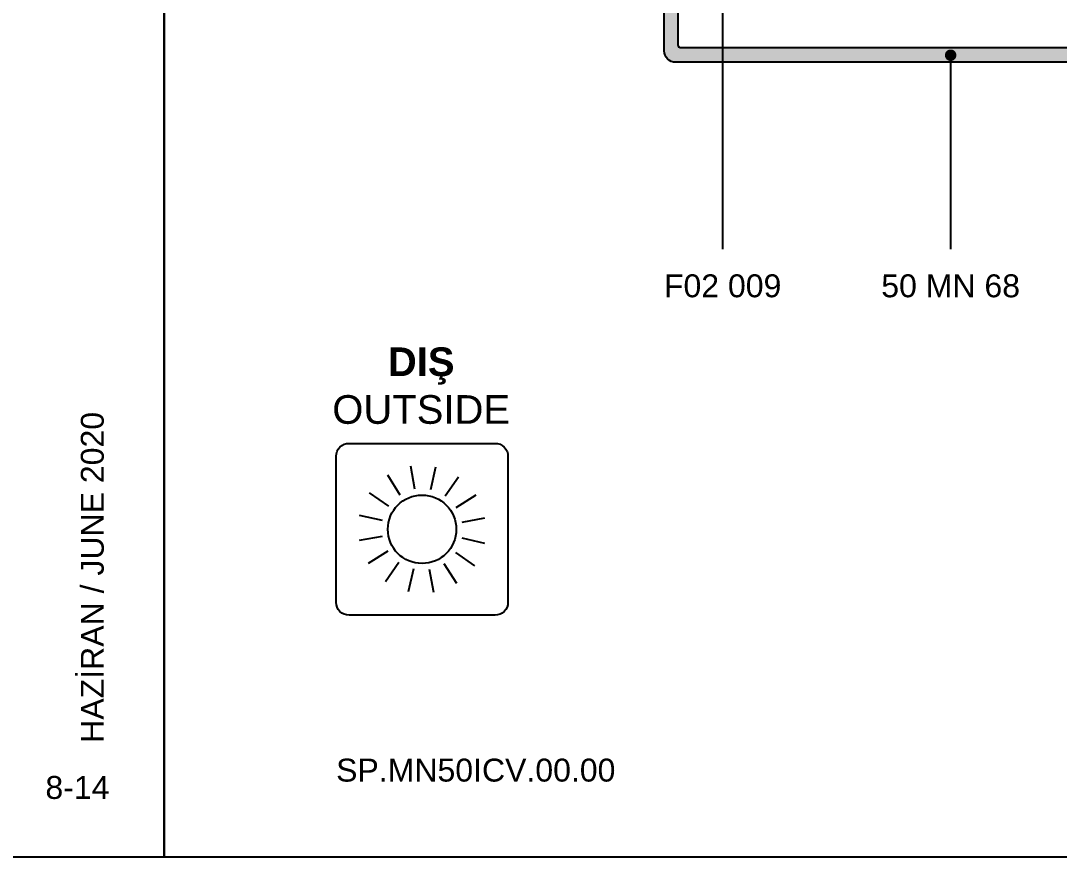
# Model space of a CAD drawing. Header units: millimetres. Extents: x 12 to 3612, y 18 to 315.
# Drawn here: x 3389.9 to 3480.6, y 17.9 to 90.9 of the extents above; entities that cross this region are included whole.
import ezdxf

# ---------------------------------------------------------------- set-up
doc = ezdxf.new("R2010")
doc.units = ezdxf.units.MM
for name, color, linetype in [('antet_k', 7, 'Continuous'), ('Layer2', 5, 'Continuous'), ('yazı_numara_k', 11, 'Continuous')]:
    doc.layers.add(name, color=color, linetype=linetype)
doc.styles.get("Standard").update_dxf_attribs({"font": 'arial.ttf'})
doc.dimstyles.new('ISO-25', dxfattribs={"dimtxt": 2.5, "dimasz": 2.5, "dimexe": 1.25, "dimexo": 0.625, "dimtad": 1, "dimtxsty": 'Standard', "dimcen": 2.5, "dimadec": 0, "dimazin": 0, "dimtfac": 1, "dimtmove": 0, "dimatfit": 3, "dimfxl": 1, "dimarcsym": 0})

# ---------------------------------------------------------------- blocks, each defined once
blk = doc.blocks.new('SP.KTGR.1A')
at = {"insert": (-248.38, 1804.138), "char_height": 2, "width": 54.44786, "attachment_point": 1}
blk.add_mtext('{\\pxql;\\fArial Unicode MS|b0|i0|c0|p34;{\\C7;SP.MN50ICV.00.00}}', dxfattribs=at)
blk = doc.blocks.new('MN50 ICV SİP. KAT. SYF.')
at = {"layer": 'antet_k', "color": 252}
blk.add_lwpolyline([(196.737, 36.054), (196.737, 333.054), (406.737, 333.054), (406.737, 36.054)], close=True, dxfattribs=at)
blk.add_blockref('SP.KTGR.1A', (460.114, -1759.483))
blk = doc.blocks.new('50MN68')
blk.add_hatch(color=252).paths.add_polyline_path([(-2201.479, 2757.138, -0.221695), (-2201.301, 2757.521), (-2200.636, 2758.078, 0.339454), (-2200.373, 2759.267), (-2201.382, 2761.432, -0.109518), (-2201.429, 2761.643), (-2201.429, 2762.644, 0.414214), (-2202.229, 2763.444), (-2202.479, 2763.444, 0.414214), (-2202.679, 2763.244), (-2202.679, 2751.444, 0.414214), (-2201.679, 2750.444), (-2153.679, 2750.444, 0.414214), (-2152.679, 2751.444), (-2152.679, 2763.244, 0.414214), (-2152.879, 2763.444), (-2153.129, 2763.444, 0.414214), (-2153.929, 2762.644), (-2153.929, 2761.643, -0.109518), (-2153.976, 2761.432), (-2154.985, 2759.267, 0.339454), (-2154.722, 2758.078), (-2154.058, 2757.521, -0.221695), (-2153.879, 2757.138), (-2153.879, 2751.944, -0.414214), (-2154.079, 2751.744), (-2201.279, 2751.744, -0.414214), (-2201.479, 2751.944)])
at = {"layer": 'Layer2', "color": 252}
blk.add_lwpolyline([(-2201.479, 2757.138, -0.221695), (-2201.301, 2757.521), (-2200.636, 2758.078, 0.339454), (-2200.373, 2759.267), (-2201.382, 2761.432, -0.109518), (-2201.429, 2761.643), (-2201.429, 2762.644, 0.414214), (-2202.229, 2763.444), (-2202.479, 2763.444, 0.414214), (-2202.679, 2763.244), (-2202.679, 2751.444, 0.414214), (-2201.679, 2750.444), (-2153.679, 2750.444, 0.414214), (-2152.679, 2751.444), (-2152.679, 2763.244, 0.414214), (-2152.879, 2763.444), (-2153.129, 2763.444, 0.414214), (-2153.929, 2762.644), (-2153.929, 2761.643, -0.109518), (-2153.976, 2761.432), (-2154.985, 2759.267, 0.339454), (-2154.722, 2758.078), (-2154.058, 2757.521, -0.221695), (-2153.879, 2757.138), (-2153.879, 2751.944, -0.414214), (-2154.079, 2751.744), (-2201.279, 2751.744, -0.414214), (-2201.479, 2751.944)], format="xyb", close=True, dxfattribs=at)
blk = doc.blocks.new('cerceve')
at = {"color": 0}
blk.add_lwpolyline([(179668.63, 32143.72), (179685.63, 32143.72, -0.414214), (179687.13, 32142.22), (179687.13, 32125.22, -0.414214), (179685.63, 32123.72), (179668.63, 32123.72, -0.414214), (179667.13, 32125.22), (179667.13, 32142.22, -0.414214)], format="xyb", close=True, dxfattribs=at)
blk = doc.blocks.new('guneş')
at = {"color": 7}
for p, q in [((293.335, 227.921), (292.973, 229.927)), ((294.721, 227.896), (295.178, 229.883)), ((292.051, 227.417), (290.97, 229.145)), ((295.986, 227.345), (297.148, 229.019)), ((291.054, 226.455), (289.379, 227.618)), ((296.947, 226.347), (298.675, 227.428)), ((290.502, 225.19), (288.516, 225.648)), ((297.452, 225.063), (299.458, 225.425)), ((290.477, 223.805), (288.471, 223.443)), ((297.426, 223.677), (299.413, 223.22)), ((290.981, 222.521), (289.253, 221.439)), ((296.875, 222.413), (298.55, 221.25)), ((291.943, 221.523), (290.781, 219.849)), ((295.878, 221.451), (296.959, 219.723)), ((293.208, 220.972), (292.751, 218.985)), ((294.594, 220.946), (294.955, 218.94))]:
    blk.add_line(p, q, dxfattribs=at)
blk.add_circle((293.964, 224.434), 2.987, dxfattribs=at)
blk = doc.blocks.new('dış_ikon')
at = {"color": 9, "xscale": 0.75, "yscale": 0.75, "zscale": 0.75}
blk.add_blockref('cerceve', (-134741.555, -24767.904), dxfattribs=at)
at = {"color": 6}
blk.add_blockref('guneş', (-277.673, -892.045), dxfattribs=at)
blk = doc.blocks.new('D.G.1A')
at = {"color": 250}
blk.add_blockref('dış_ikon', (708.588, 4359.672), dxfattribs=at)
blk.add_blockref('dış_ikon', (708.588, 4359.672), dxfattribs=at)
at = {"layer": 'yazı_numara_k', "color": 9, "true_color": 0xe4c9af, "insert": (732.494, 3707.931), "char_height": 2.5, "width": 15.37833, "attachment_point": 3}
blk.add_mtext('{\\pxqc;\\fArial Unicode MS|b1|i0|c162|p34;{\\C7;DIŞ\\fArial Unicode MS|b0|i0|c162|p34;\\POUTSIDE}}', dxfattribs=at)

msp = doc.modelspace()

# ---------------------------------------------------------------- block references
for name, p in [('MN50 ICV SİP. KAT. SYF.', (2995.735, -18.174)), ('MN50 ICV SİP. KAT. SYF.', (3205.735, -18.174)), ('D.G.1A', (2700.09, -3645.561))]:
    msp.add_blockref(name, p)
at = {"xscale": -1}
msp.add_blockref('50MN68', (1293.43, -2663.191), dxfattribs=at)

# ---------------------------------------------------------------- texts
at = {"color": 0, "ltscale": 0.5, "char_height": 2, "width": 17.3969, "attachment_point": 3}
for s, insert in [('{\\pxqc;\\fArial|b0|i0|c162|p34;F02 009}', (3459.907, 68.745)), ('{\\pxqc;\\fArial|b0|i0|c162|p34;50 MN 68}', (3479.808, 68.745))]:
    msp.add_mtext(s, dxfattribs=dict(at, insert=insert))
at = {"insert": (3395.187, 27.865), "char_height": 2, "width": 44.87301, "attachment_point": 1, "rotation": 90}
msp.add_mtext('{\\fArial Unicode MS|b0|i0|c0|p34;{\\C7;HAZİRAN / JUNE 2020}}', dxfattribs=at)
at = {"insert": (3397.686, 24.969), "char_height": 2, "width": 4.43689, "attachment_point": 3}
msp.add_mtext('{\\fArial Unicode MS|b0|i0|c0|p0;{\\C7;8-14}}', dxfattribs=at)

# ---------------------------------------------------------------- leaders
at = {"color": 0, "ltscale": 0.5}
for points in [[(3451.208, 101.708), (3451.208, 70.935)], [(3471.109, 87.866), (3471.109, 70.935)]]:
    msp.add_leader(points, dimstyle='ISO-25', override={"dimscale": 2, "dimasz": 0.5, "dimclre": 140, "dimldrblk": 'Dot'}, dxfattribs=at)

doc.saveas('drawing.dxf')
